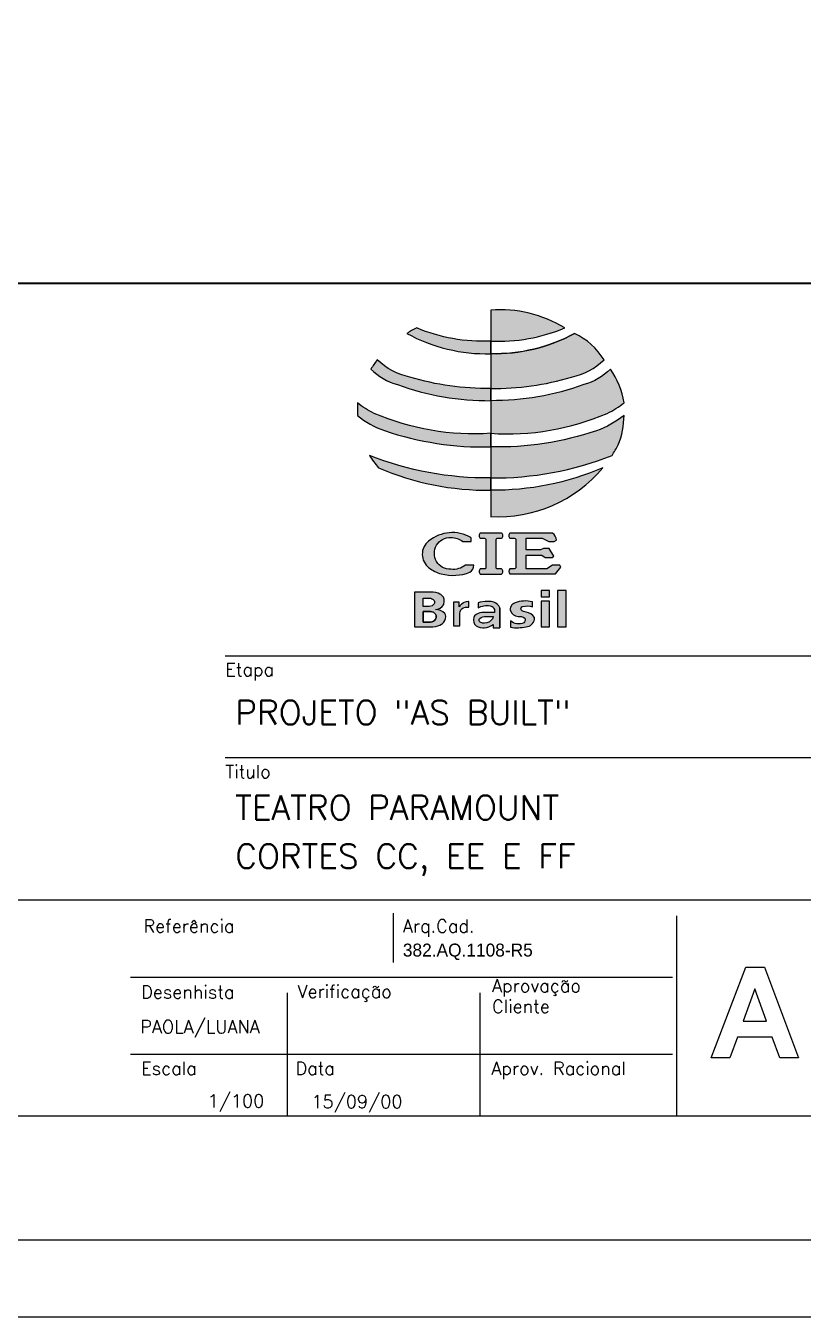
# Model space of a CAD drawing. Extents: x -14 to 107, y -33 to 53.
# Drawn here: x 88.22 to 98.31, y -33.29 to -16.55 of the extents above; entities that cross this region are included whole.
import ezdxf

# ---------------------------------------------------------------- set-up
doc = ezdxf.new("R2010")
doc.units = 0
doc.header["$LTSCALE"] = 1.5
doc.header["$MEASUREMENT"] = 0
for name, color, linetype in [('7', 7, 'CONTINUOUS'), ('HACHURA', 1, 'CONTINUOUS'), ('T-FOLHA', 7, 'CONTINUOUS')]:
    doc.layers.add(name, color=color, linetype=linetype)
doc.styles.add('ROMANS', font='romans')

# ---------------------------------------------------------------- blocks, each defined once
blk = doc.blocks.new('LOGO-CIE')
at = {"layer": 'HACHURA'}
h = blk.add_hatch(color=256, dxfattribs=at)
h.paths.add_polyline_path([(-0.911, 4.581, 0.15745), (-1.871, 4.813), (-1.871, 4.41, 0.11017)])
h.paths.add_polyline_path([(-0.783, 4.51, -0.132416), (-1.871, 4.247), (-1.871, 3.798, 0.078993), (-0.823, 3.944, 0.135616), (-0.399, 4.167, 0.144317)])
h.paths.add_polyline_path([(-0.359, 3.474, 0.068974), (-0.141, 3.612, 0.116384), (-0.318, 4.047, -0.129399), (-0.663, 3.846, -0.087689), (-1.871, 3.638), (-1.871, 3.215, 0.119078)])
h.paths.add_polyline_path([(-0.297, 2.928, 0.022382), (-0.216, 3.064, 0.096839), (-0.141, 3.447, -0.090136), (-0.5, 3.249, -0.087576), (-1.871, 3.039), (-1.871, 2.636, 0.096257)])
h.paths.add_polyline_path([(-0.417, 2.768, -0.104553), (-1.871, 2.477), (-1.871, 2.136, 0.236654)])
h = blk.add_hatch(color=256, dxfattribs=at)
h.paths.add_polyline_path([(-3.445, 2.928, 0.02827), (-3.326, 2.768, 0.104553), (-1.871, 2.477), (-1.871, 2.636, -0.096257)])
h.paths.add_polyline_path([(-3.383, 3.474, -0.068974), (-3.601, 3.612), (-3.601, 3.446, 0.088905), (-3.247, 3.25, 0.087902), (-1.871, 3.039), (-1.871, 3.215, -0.119078)])
h.paths.add_polyline_path([(-2.92, 3.944, -0.135616), (-3.343, 4.167, 0.042598), (-3.425, 4.047, 0.129399), (-3.08, 3.846, 0.087689), (-1.871, 3.638), (-1.871, 3.798, -0.078993)])
h.paths.add_polyline_path([(-1.871, 4.41, -0.11017), (-2.831, 4.581, 0.036503), (-2.959, 4.51, 0.132416), (-1.871, 4.247)])
h = blk.add_hatch(color=256, dxfattribs=at)
h.paths.add_polyline_path([(-2.091, 1.507), (-2.197, 1.507, -0.19603), (-2.388, 1.452, -1.039495), (-2.388, 1.864, -0.186423), (-2.231, 1.811), (-2.125, 1.811, 0.158596), (-2.128, 1.865, 0.310548), (-2.676, 1.818, 0.49274), (-2.672, 1.473, 0.104784), (-2.512, 1.393, 0.153688), (-2.14, 1.413, 0.285698)])
h.paths.add_polyline_path([(-1.802, 1.837, -0.414577), (-1.785, 1.854), (-1.729, 1.854, 0.433197), (-1.729, 1.922), (-2.007, 1.922, 0.433197), (-2.007, 1.854), (-1.951, 1.854, -0.414577), (-1.934, 1.837), (-1.934, 1.474, -0.414577), (-1.951, 1.457), (-2.007, 1.457, 0.433197), (-2.007, 1.389), (-1.729, 1.389, 0.433197), (-1.729, 1.457), (-1.785, 1.457, -0.414577), (-1.802, 1.474)])
h.paths.add_polyline_path([(-1.41, 1.635), (-1.207, 1.635), (-1.166, 1.606), (-1.072, 1.606), (-1.051, 1.621), (-1.111, 1.724), (-1.186, 1.724), (-1.224, 1.705), (-1.41, 1.705), (-1.41, 1.857), (-1.203, 1.857), (-1.118, 1.811), (-1.046, 1.811), (-1.017, 1.828, 0.222196), (-1.07, 1.922), (-1.343, 1.922), (-1.621, 1.922, 0.433197), (-1.621, 1.854), (-1.565, 1.854, -0.272044), (-1.545, 1.842), (-1.545, 1.471, -0.272044), (-1.565, 1.459), (-1.622, 1.459, 0.433197), (-1.622, 1.392), (-1.029, 1.392), (-0.959, 1.479), (-0.976, 1.505), (-1.068, 1.505), (-1.142, 1.457), (-1.41, 1.457)])
h = blk.add_hatch(color=256, dxfattribs=at)
h.paths.add_polyline_path([(-2.479, 0.998), (-2.474, 1.04), (-2.476, 1.064), (-2.484, 1.089), (-2.499, 1.11), (-2.519, 1.127), (-2.529, 1.132), (-2.553, 1.143), (-2.583, 1.151), (-2.616, 1.155), (-2.653, 1.156), (-2.691, 1.156), (-2.859, 1.156), (-2.859, 0.707), (-2.691, 0.707), (-2.657, 0.707), (-2.62, 0.708), (-2.587, 0.712), (-2.557, 0.719), (-2.53, 0.729), (-2.508, 0.742), (-2.497, 0.75), (-2.478, 0.769), (-2.465, 0.79), (-2.457, 0.815), (-2.454, 0.842), (-2.454, 0.844, 0.146195), (-2.468, 0.878, 0.207242), (-2.589, 0.93, 0.282752)])
h.paths.add_polyline_path([(-2.691, 0.971), (-2.749, 0.971), (-2.749, 1.078), (-2.691, 1.078), (-2.668, 1.078, -0.243521), (-2.605, 1.046, -0.220979), (-2.604, 1.005, -0.249829), (-2.668, 0.971)], flags=16)
h.paths.add_polyline_path([(-2.667, 0.905), (-2.652, 0.905, -0.250582), (-2.587, 0.87, -0.267844), (-2.585, 0.807, -0.268503), (-2.654, 0.768), (-2.667, 0.768), (-2.691, 0.768), (-2.749, 0.768), (-2.749, 0.905), (-2.691, 0.905)], flags=16)
h.paths.add_polyline_path([(-2.268, 0.907), (-2.259, 0.927), (-2.247, 0.941), (-2.226, 0.953), (-2.198, 0.96), (-2.175, 0.962), (-2.154, 0.962), (-2.154, 1.033), (-2.157, 1.033), (-2.19, 1.029), (-2.219, 1.02), (-2.228, 1.015), (-2.251, 1), (-2.271, 0.979), (-2.282, 0.964), (-2.282, 1.025), (-2.353, 1.025), (-2.353, 0.72), (-2.271, 0.72), (-2.271, 0.881)])
h.paths.add_polyline_path([(-1.754, 0.954, 0.207413), (-1.829, 1.024, 0.084983), (-1.905, 1.036), (-1.941, 1.034), (-2.009, 1.024), (-2.033, 1.017), (-2.033, 0.952, -0.190558), (-1.878, 0.979), (-1.853, 0.972, -0.285124), (-1.821, 0.911), (-1.821, 0.893), (-1.985, 0.893, 0.133394), (-2.08, 0.851), (-2.091, 0.828), (-2.094, 0.8), (-2.094, 0.792), (-2.089, 0.765), (-2.079, 0.742), (-2.062, 0.723), (-2.059, 0.72), (-2.035, 0.706), (-2.006, 0.697), (-1.972, 0.695), (-1.956, 0.695), (-1.923, 0.699), (-1.894, 0.706), (-1.887, 0.709), (-1.859, 0.722), (-1.841, 0.736), (-1.841, 0.695), (-1.754, 0.695)])
h.paths.add_polyline_path([(-1.847, 0.812), (-1.888, 0.77), (-1.893, 0.768), (-1.92, 0.757), (-1.953, 0.754), (-1.964, 0.754, -0.174169), (-2.008, 0.767, -0.544799), (-2.011, 0.815, -0.158576), (-1.932, 0.841), (-1.841, 0.841), (-1.841, 0.835)], flags=16)
h.paths.add_polyline_path([(-1.452, 0.97, -0.167661), (-1.33, 0.964), (-1.33, 1.031, 0.157313), (-1.555, 1.016, 0.428277), (-1.613, 0.912, 0.303323), (-1.516, 0.842, -0.182466), (-1.43, 0.82, -0.400671), (-1.442, 0.76, -0.301983), (-1.613, 0.785), (-1.613, 0.702, 0.107823), (-1.412, 0.708, 0.349187), (-1.302, 0.803), (-1.302, 0.827, 0.234779), (-1.412, 0.897, -0.19049), (-1.476, 0.927, -0.486275)])
h.paths.add_polyline_path([(-1.106, 1.039), (-1.217, 1.039), (-1.217, 0.707), (-1.106, 0.707)])
h.paths.add_polyline_path([(-1.106, 1.176), (-1.217, 1.176), (-1.217, 1.095), (-1.106, 1.095)])
h.paths.add_polyline_path([(-0.893, 1.176), (-1.004, 1.176), (-1.004, 0.707), (-0.893, 0.707)])
blk.add_line((-1.871, 4.813), (-1.871, 2.136), dxfattribs=at)
at = {"layer": 'HACHURA', "color": 7}
for p, q in [((-2.353, 1.025), (-2.353, 0.72)), ((-1.754, 0.954), (-1.754, 0.695)), ((-1.841, 0.736), (-1.841, 0.695)), ((-1.841, 0.695), (-1.754, 0.695))]:
    blk.add_line(p, q, dxfattribs=at)
for points in [[(-1.871, 4.813), (-1.871, 4.41, 0.11017), (-0.911, 4.581, 0.15745)], [(-1.871, 4.41, -0.11017), (-2.831, 4.581, 0.036503), (-2.959, 4.51, 0.132416), (-1.871, 4.247)], [(-0.399, 4.167, 0.144317), (-0.783, 4.51, -0.132416), (-1.871, 4.247), (-1.871, 3.798, 0.078993), (-0.823, 3.944, 0.135616)], [(-1.871, 3.798, -0.078993), (-2.92, 3.944, -0.135616), (-3.343, 4.167, 0.042598), (-3.425, 4.047, 0.129399), (-3.08, 3.846, 0.087689), (-1.871, 3.638)], [(-0.141, 3.612, 0.116384), (-0.318, 4.047, -0.129399), (-0.663, 3.846, -0.087689), (-1.871, 3.638), (-1.871, 3.215, 0.119078), (-0.359, 3.474, 0.068974)], [(-1.871, 3.215, -0.119078), (-3.383, 3.474, -0.068974), (-3.601, 3.612), (-3.601, 3.446, 0.088905), (-3.247, 3.25, 0.087902), (-1.871, 3.039)], [(-0.297, 2.928, 0.022382), (-0.216, 3.064, 0.096839), (-0.141, 3.447, -0.090136), (-0.5, 3.249, -0.087576), (-1.871, 3.039), (-1.871, 2.636, 0.096257)], [(-1.871, 2.636, -0.096257), (-3.445, 2.928, 0.02827), (-3.326, 2.768, 0.104553), (-1.871, 2.477)], [(-0.417, 2.768, -0.104553), (-1.871, 2.477), (-1.871, 2.136, 0.236654)], [(-2.388, 1.864, -0.186423), (-2.231, 1.811), (-2.125, 1.811, 0.158596), (-2.128, 1.865, 0.310548), (-2.676, 1.818, 0.49274), (-2.672, 1.473, 0.104784), (-2.512, 1.393, 0.153688), (-2.14, 1.413, 0.285698), (-2.091, 1.507), (-2.197, 1.507, -0.19603), (-2.388, 1.452, -1.039495)], [(-1.802, 1.837, -0.414577), (-1.785, 1.854), (-1.729, 1.854, 0.433197), (-1.729, 1.922), (-2.007, 1.922, 0.433197), (-2.007, 1.854), (-1.951, 1.854, -0.414577), (-1.934, 1.837), (-1.934, 1.474, -0.414577), (-1.951, 1.457), (-2.007, 1.457, 0.433197), (-2.007, 1.389), (-1.729, 1.389, 0.433197), (-1.729, 1.457), (-1.785, 1.457, -0.414577), (-1.802, 1.474)], [(-1.111, 1.724), (-1.186, 1.724), (-1.224, 1.705), (-1.41, 1.705), (-1.41, 1.857), (-1.203, 1.857), (-1.118, 1.811), (-1.046, 1.811), (-1.017, 1.828, 0.222196), (-1.07, 1.922), (-1.343, 1.922), (-1.621, 1.922, 0.433197), (-1.621, 1.854), (-1.565, 1.854, -0.272044), (-1.545, 1.842), (-1.545, 1.471, -0.272044), (-1.565, 1.459), (-1.622, 1.459, 0.433197), (-1.622, 1.392), (-1.029, 1.392), (-0.959, 1.479), (-0.976, 1.505), (-1.068, 1.505), (-1.142, 1.457), (-1.41, 1.457), (-1.41, 1.635), (-1.207, 1.635), (-1.166, 1.606), (-1.072, 1.606), (-1.051, 1.621)], [(-2.479, 0.998), (-2.474, 1.04), (-2.476, 1.064), (-2.484, 1.089), (-2.499, 1.11), (-2.519, 1.127), (-2.529, 1.132), (-2.553, 1.143), (-2.583, 1.151), (-2.616, 1.155), (-2.653, 1.156), (-2.691, 1.156), (-2.859, 1.156), (-2.859, 0.707), (-2.691, 0.707), (-2.659, 0.707), (-2.657, 0.707), (-2.62, 0.708), (-2.587, 0.712), (-2.557, 0.719), (-2.53, 0.729), (-2.508, 0.742), (-2.497, 0.75), (-2.478, 0.769), (-2.465, 0.79), (-2.457, 0.815), (-2.454, 0.842), (-2.454, 0.844, 0.146195), (-2.468, 0.878, 0.207242), (-2.589, 0.93, 0.282752)], [(-2.668, 0.971), (-2.691, 0.971), (-2.749, 0.971), (-2.749, 1.078), (-2.691, 1.078), (-2.668, 1.078, -0.243521), (-2.605, 1.046, -0.220979), (-2.604, 1.005, -0.249829)], [(-1.754, 0.954, 0.207413), (-1.829, 1.024, 0.084983), (-1.905, 1.036), (-1.941, 1.034), (-2.009, 1.024), (-2.033, 1.017), (-2.033, 0.952, -0.190558), (-1.878, 0.979), (-1.853, 0.972, -0.285124), (-1.821, 0.911), (-1.821, 0.893), (-1.985, 0.893, 0.133394), (-2.08, 0.851), (-2.091, 0.828), (-2.094, 0.8), (-2.094, 0.792), (-2.089, 0.765), (-2.079, 0.742), (-2.062, 0.723), (-2.059, 0.72), (-2.035, 0.706), (-2.006, 0.697), (-1.972, 0.695), (-1.956, 0.695), (-1.923, 0.699), (-1.894, 0.706), (-1.887, 0.709), (-1.859, 0.722), (-1.841, 0.736), (-1.841, 0.695), (-1.754, 0.695)], [(-1.412, 0.897, -0.19049), (-1.476, 0.927, -0.486275), (-1.452, 0.97, -0.167661), (-1.33, 0.964), (-1.33, 1.031, 0.157313), (-1.555, 1.016, 0.428277), (-1.613, 0.912, 0.303323), (-1.516, 0.842, -0.182466), (-1.43, 0.82, -0.400671), (-1.442, 0.76, -0.301983), (-1.613, 0.785), (-1.613, 0.702, 0.107823), (-1.412, 0.708, 0.349187), (-1.302, 0.803), (-1.302, 0.827, 0.234779)], [(-1.412, 0.897, -0.19049), (-1.476, 0.927, -0.486275), (-1.452, 0.97, -0.167661), (-1.33, 0.964), (-1.33, 1.031, 0.157313), (-1.555, 1.016, 0.428277), (-1.613, 0.912, 0.303323), (-1.516, 0.842, -0.182466), (-1.43, 0.82, -0.400671), (-1.442, 0.76, -0.301983), (-1.613, 0.785), (-1.613, 0.702, 0.107823), (-1.412, 0.708, 0.349187), (-1.302, 0.803), (-1.302, 0.827, 0.234779)], [(-2.587, 0.87, 0.250582), (-2.652, 0.905), (-2.667, 0.905), (-2.691, 0.905), (-2.749, 0.905), (-2.749, 0.768), (-2.691, 0.768), (-2.667, 0.768), (-2.652, 0.768, 0.264209), (-2.585, 0.807, 0.267844)], [(-2.585, 0.807, -0.268503), (-2.654, 0.768), (-2.667, 0.768), (-2.691, 0.768), (-2.749, 0.768), (-2.749, 0.905), (-2.691, 0.905), (-2.667, 0.905), (-2.652, 0.905, -0.250582), (-2.587, 0.87, -0.267844)], [(-1.841, 0.835), (-1.847, 0.812), (-1.888, 0.77), (-1.893, 0.768), (-1.92, 0.757), (-1.953, 0.754), (-1.964, 0.754, -0.174169), (-2.008, 0.767, -0.544799), (-2.011, 0.815, -0.158576), (-1.932, 0.841), (-1.841, 0.841)]]:
    blk.add_lwpolyline(points, format="xyb", close=True, dxfattribs=at)
for points in [[(-1.106, 1.176), (-1.217, 1.176), (-1.217, 1.095), (-1.106, 1.095)], [(-1.106, 1.176), (-1.217, 1.176), (-1.217, 1.095), (-1.106, 1.095)], [(-0.893, 1.176), (-1.004, 1.176), (-1.004, 0.707), (-0.893, 0.707)], [(-2.247, 0.941), (-2.226, 0.953), (-2.198, 0.96), (-2.175, 0.962), (-2.154, 0.962), (-2.154, 1.033), (-2.157, 1.033), (-2.19, 1.029), (-2.219, 1.02), (-2.228, 1.015), (-2.251, 1), (-2.271, 0.979), (-2.282, 0.964), (-2.282, 1.025), (-2.353, 1.025), (-2.353, 0.72), (-2.271, 0.72), (-2.271, 0.881), (-2.268, 0.907), (-2.259, 0.927)], [(-1.106, 1.039), (-1.217, 1.039), (-1.217, 0.707), (-1.106, 0.707)], [(-1.106, 1.039), (-1.217, 1.039), (-1.217, 0.707), (-1.106, 0.707)], [(-1.106, 1.039), (-1.217, 1.039), (-1.217, 0.707), (-1.106, 0.707)]]:
    blk.add_lwpolyline(points, close=True, dxfattribs=at)
for centre, radius, start, end in [((-1.773, 6.648), 2.24, 267.4806, 292.6282), ((-1.814, 6.397), 2.15, 268.4763, 298.6482), ((-1.774, 3.902), 1.769, 266.8401, 320.0973)]:
    blk.add_arc(centre, radius, start, end, dxfattribs=at)

msp = doc.modelspace()

# ---------------------------------------------------------------- linework, layer by layer
at = {"layer": '7', "color": 82, "linetype": 'CONTINUOUS'}
for p, q in [((104.598, -24.716), (90.809, -24.716)), ((104.598, -26.035), (90.809, -26.035)), ((105.201, -27.883), (-10.199, -27.883))]:
    msp.add_line(p, q, dxfattribs=at)
at = {"layer": '7', "color": 2, "linetype": 'CONTINUOUS'}
for p, q in [((92.987, -28.049), (92.987, -28.69)), ((96.664, -28.083), (96.664, -30.683)), ((96.612, -28.883), (89.579, -28.883)), ((91.612, -29.083), (91.612, -30.683)), ((94.112, -29.083), (94.112, -30.683)), ((94.112, -29.083), (94.112, -30.683)), ((96.612, -29.883), (89.579, -29.883))]:
    msp.add_line(p, q, dxfattribs=at)
at = {"layer": '7', "color": 82, "linetype": 'CONTINUOUS', "const_width": 0.025}
msp.add_lwpolyline([(105.201, -19.883), (87.701, -19.883)], dxfattribs=at)
at = {"layer": '7', "color": 2, "linetype": 'CONTINUOUS'}
for points in [[(98.247, -29.923), (98.003, -29.923), (97.906, -29.655), (97.454, -29.655), (97.357, -29.923), (97.112, -29.923), (97.563, -28.75), (97.807, -28.75), (98.247, -29.923)], [(97.833, -29.451), (97.68, -29.03), (97.527, -29.451), (97.833, -29.451)]]:
    msp.add_lwpolyline(points, dxfattribs=at)
at = {"layer": 'T-FOLHA', "color": 1}
msp.add_lwpolyline([(-13.699, -33.287), (-13.699, 52.813), (107.201, 52.813), (107.201, -33.287)], close=True, dxfattribs=at)
at = {"layer": 'T-FOLHA', "color": 2}
msp.add_lwpolyline([(-12.699, -32.287), (-12.699, 51.813), (106.201, 51.813), (106.201, -32.287)], close=True, dxfattribs=at)
at = {"layer": 'T-FOLHA', "color": 3}
msp.add_lwpolyline([(-10.199, 50.491), (105.201, 50.491), (105.201, -30.683), (-10.199, -30.683), (-10.199, 50.491)], dxfattribs=at)

# ---------------------------------------------------------------- block references
at = {"layer": 'HACHURA'}
msp.add_blockref('LOGO-CIE', (96.124, -25.044), dxfattribs=at)

# ---------------------------------------------------------------- texts
at = {"layer": '7', "color": 2, "linetype": 'CONTINUOUS', "style": 'ROMANS'}
for s, p in [('Etapa', (90.809, -24.976)), ('Titulo', (90.809, -26.298)), ('Referência', (89.748, -28.301)), ('Arq.Cad.', (93.113, -28.301)), ('Aprovação', (94.271, -29.075)), ('Desenhista', (89.719, -29.157)), ('Verificação', (91.746, -29.149)), ('Cliente', (94.271, -29.343)), ('PAOLA/LUANA', (89.707, -29.607)), ('Escala', (89.719, -30.146)), ('Data', (91.72, -30.146)), ('Aprov. Racional', (94.262, -30.146)), ('1/100', (90.58, -30.567)), ('15/09/00', (91.927, -30.576))]:
    msp.add_text(s, height=0.1681, dxfattribs=at).set_placement(p)
at = {"layer": '7', "color": 5, "linetype": 'CONTINUOUS', "style": 'ROMANS'}
for s, p in [('PROJETO "AS BUILT"', (90.939, -25.605)), ('TEATRO PARAMOUNT', (90.939, -26.838)), ('CORTES CC, EE E FF', (90.939, -27.468))]:
    msp.add_text(s, height=0.3142, dxfattribs=at).set_placement(p)
at = {"layer": '7', "color": 2, "linetype": 'CONTINUOUS'}
msp.add_text('382.AQ.1108-R5', height=0.168, dxfattribs=at).set_placement((93.113, -28.612))

doc.saveas('drawing.dxf')
